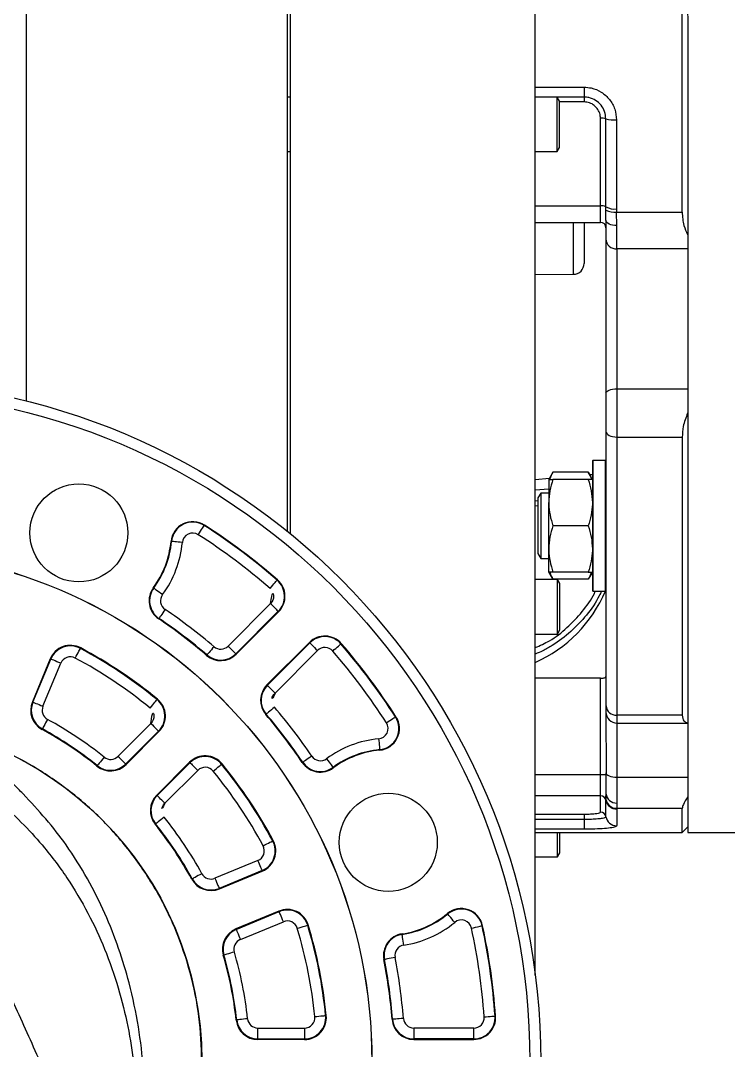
# Model space of a CAD drawing. Header units: millimetres. Extents: x 441156 to 441876, y 4514765 to 4515211.
# Drawn here: x 441241.7392 to 441241.8751, y 4514792.6769 to 4514792.8746 of the extents above; entities that cross this region are included whole.
import ezdxf

# ---------------------------------------------------------------- set-up
doc = ezdxf.new("R2010")
doc.units = ezdxf.units.MM
doc.layers.add('-LYNKA_PISCINA', color=7, linetype='Continuous', lineweight=18)
doc.layers.add('05 ESQUEMAS HIDRAULICOS nuevos_dwg _6_', color=7, linetype='Continuous', lineweight=18, true_color=0x767676)

# ---------------------------------------------------------------- blocks, each defined once
blk = doc.blocks.new('05 ESQUEMAS HIDRAULICOS nuevos_dwg_A$C47CE04E0-V10-01_ARQ_CUARTO DEPURADORA')
at = {"layer": '-LYNKA_PISCINA', "lineweight": 25}
for p, q in [((76.429, 64.091), (76.379, 64.091)), ((81.829, 64.091), (81.336, 64.091)), ((76.379, 63.091), (76.429, 63.091)), ((80.929, 62.096), (82.129, 62.096)), ((81.829, 61.791), (81.829, 61.039)), ((81.989, 57.422), (81.989, 55.022)), ((82.219, 55.022), (82.219, 57.422)), ((81.928, 57.161), (81.979, 57.165)), ((80.929, 57.072), (81.193, 57.096)), ((81.903, 57.072), (81.255, 57.072)), ((81.179, 56.894), (80.929, 56.872)), ((81.031, 56.822), (81.031, 55.622)), ((80.929, 56.681), (80.979, 56.686)), ((80.979, 56.585), (80.929, 56.581)), ((81.903, 56.222), (81.255, 56.222)), ((81.903, 55.372), (81.255, 55.372)), ((81.336, 54.233), (81.336, 55.233)), ((82.429, 52.599), (83.729, 52.599)), ((82.229, 51.306), (82.229, 51.685)), ((82.129, 51.261), (80.929, 51.261)), ((80.929, 50.835), (81.829, 50.835)), ((81.336, 50.141), (81.336, 50.591))]:
    blk.add_line(p, q, dxfattribs=at)
at = {"layer": '-LYNKA_PISCINA', "lineweight": 25, "flags": 128}
for points in [[(76.379, 56.119), (76.379, 91.091), (71.579, 91.091), (71.579, 58.513)], [(80.929, 47.969), (80.929, 91.091), (76.429, 91.091), (76.429, 63.591), (76.429, 56.078)], [(82.425, 63.672), (82.425, 62.037), (82.425, 61.98), (83.629, 61.98), (83.629, 69.203)], [(80.929, 64.273), (81.829, 64.273), (81.829, 64.091), (81.829, 64.002), (81.379, 64.002)], [(80.929, 63.091), (81.336, 63.091), (81.379, 63.166), (81.379, 63.982), (81.379, 64.016), (81.336, 64.091), (80.929, 64.091)], [(81.336, 63.091), (81.336, 64.051), (81.336, 64.091)], [(80.929, 61.791), (82.129, 61.791), (82.129, 62.096), (82.129, 63.704)], [(82.429, 61.731), (82.39, 61.732), (82.352, 61.738), (82.318, 61.747), (82.287, 61.759), (82.263, 61.774), (82.244, 61.791), (82.233, 61.809), (82.229, 61.829), (82.228, 62.017), (82.227, 62.077), (82.227, 63.693)], [(82.229, 61.829), (82.229, 61.487), (82.229, 58.66), (82.233, 58.675), (82.244, 58.688), (82.263, 58.701), (82.287, 58.712), (82.318, 58.721), (82.352, 58.728), (82.39, 58.732), (82.429, 58.734), (82.429, 57.85), (82.429, 52.743), (82.429, 52.599), (82.429, 51.605), (82.429, 51.131), (82.425, 51.032)], [(83.729, 61.303), (82.429, 61.303), (82.429, 61.731), (82.425, 61.98)], [(80.929, 60.832), (81.631, 60.839), (81.631, 61.791)], [(82.429, 61.303), (82.429, 58.734), (83.729, 58.734)], [(82.229, 58.66), (82.229, 57.954), (82.233, 57.933), (82.244, 57.914), (82.263, 57.896), (82.287, 57.881), (82.318, 57.868), (82.352, 57.858), (82.39, 57.852), (82.429, 57.85), (83.629, 57.85), (83.629, 52.743), (82.429, 52.743)], [(82.229, 57.954), (82.229, 52.914), (82.229, 52.799), (82.229, 51.685), (82.233, 51.669), (82.244, 51.654), (82.263, 51.64), (82.287, 51.628), (82.318, 51.619), (82.352, 51.611), (82.39, 51.607), (82.429, 51.605), (83.729, 51.605)], [(82.229, 57.412), (82.219, 57.422), (81.989, 57.422), (81.979, 57.412), (81.979, 55.032), (81.989, 55.022), (82.219, 55.022), (82.229, 55.032)], [(81.979, 57.072), (81.903, 57.204), (81.255, 57.204), (81.179, 57.072), (81.179, 56.647)], [(81.179, 56.822), (81.031, 56.822), (80.979, 56.732), (80.979, 55.712), (81.031, 55.622), (81.179, 55.622)], [(81.979, 55.372), (81.903, 55.241), (81.255, 55.241), (81.179, 55.372), (81.179, 55.797), (81.179, 56.647)], [(74.741, 56.058), (74.762, 56.091), (74.783, 56.122), (74.801, 56.151), (74.818, 56.177), (74.831, 56.198), (74.841, 56.213), (74.847, 56.223), (74.85, 56.227), (74.854, 56.234)], [(74.448, 55.915), (74.409, 55.919), (74.372, 55.922), (74.338, 55.925), (74.307, 55.928), (74.283, 55.931), (74.264, 55.932), (74.253, 55.933), (74.248, 55.934), (74.24, 55.934)], [(76.059, 55.072), (76.084, 55.101), (76.109, 55.129), (76.131, 55.155), (76.151, 55.178), (76.167, 55.197), (76.18, 55.211), (76.187, 55.22), (76.19, 55.223), (76.196, 55.229)], [(80.929, 54.233), (81.336, 54.233), (81.379, 54.308), (81.379, 55.158), (81.336, 55.233), (80.929, 55.233)], [(74.083, 54.958), (74.051, 54.981), (74.021, 55.004), (73.994, 55.024), (73.969, 55.042), (73.949, 55.057), (73.934, 55.068), (73.925, 55.075), (73.922, 55.077), (73.915, 55.082)], [(74.13, 54.686), (74.108, 54.654), (74.087, 54.623), (74.068, 54.595), (74.051, 54.57), (74.037, 54.549), (74.026, 54.534), (74.02, 54.524), (74.018, 54.52), (74.013, 54.513)], [(75.43, 53.871), (75.427, 53.873), (75.419, 53.882), (75.406, 53.895), (75.388, 53.912), (75.367, 53.934), (75.343, 53.958), (75.316, 53.984), (75.289, 54.012), (76.069, 54.792), (76.096, 54.764), (76.123, 54.738), (76.147, 54.714), (76.168, 54.692), (76.186, 54.675), (76.199, 54.662), (76.207, 54.653), (76.21, 54.651)], [(72.481, 53.793), (72.499, 53.828), (72.517, 53.861), (72.533, 53.891), (72.547, 53.918), (72.559, 53.94), (72.568, 53.956), (72.573, 53.966), (72.575, 53.97), (72.58, 53.979)], [(75.029, 54.002), (75.004, 53.972), (74.98, 53.944), (74.957, 53.918), (74.938, 53.895), (74.922, 53.876), (74.91, 53.862), (74.902, 53.853), (74.899, 53.85), (74.894, 53.843)], [(76.788, 54.072), (76.791, 54.07), (76.799, 54.061), (76.812, 54.048), (76.83, 54.031), (76.851, 54.009), (76.876, 53.985), (76.902, 53.958), (76.93, 53.931), (76.15, 53.151), (76.122, 53.178), (76.096, 53.205), (76.071, 53.229), (76.05, 53.251), (76.032, 53.268), (76.019, 53.281), (76.011, 53.29), (76.008, 53.292)], [(77.209, 53.921), (77.239, 53.947), (77.267, 53.971), (77.293, 53.994), (77.316, 54.013), (77.334, 54.03), (77.349, 54.042), (77.357, 54.049), (77.36, 54.052), (77.367, 54.058)], [(71.703, 52.985), (71.706, 52.983), (71.717, 52.979), (71.734, 52.972), (71.757, 52.962), (71.785, 52.951), (71.817, 52.938), (71.851, 52.923), (71.887, 52.908), (72.214, 53.698), (72.178, 53.713), (72.144, 53.727), (72.112, 53.74), (72.084, 53.752), (72.061, 53.761), (72.044, 53.768), (72.033, 53.773), (72.03, 53.774), (72.02, 53.778), (71.693, 52.989), (71.703, 52.985), (72.03, 53.774)], [(82.229, 51.65), (82.129, 51.65), (82.129, 53.421), (80.929, 53.421)], [(73.855, 52.875), (73.88, 52.905), (73.904, 52.934), (73.925, 52.961), (73.945, 52.984), (73.96, 53.003), (73.972, 53.018), (73.98, 53.027), (73.982, 53.03), (73.989, 53.038)], [(76.139, 52.892), (76.11, 52.866), (76.082, 52.842), (76.055, 52.82), (76.032, 52.8), (76.013, 52.784), (75.999, 52.772), (75.99, 52.764), (75.987, 52.762), (75.981, 52.756)], [(71.972, 52.668), (71.953, 52.634), (71.935, 52.601), (71.919, 52.571), (71.904, 52.544), (71.892, 52.522), (71.883, 52.506), (71.878, 52.496), (71.876, 52.492), (71.871, 52.483)], [(73.406, 51.847), (73.414, 51.839), (74.018, 52.443), (74.01, 52.451), (73.406, 51.847), (73.403, 51.85), (73.395, 51.858), (73.382, 51.871), (73.364, 51.888), (73.343, 51.91), (73.319, 51.934), (73.292, 51.961), (73.265, 51.988), (73.869, 52.592), (73.897, 52.565), (73.923, 52.538), (73.947, 52.514), (73.969, 52.493), (73.986, 52.475), (73.999, 52.462), (74.008, 52.454), (74.01, 52.451)], [(78.196, 52.604), (78.229, 52.625), (78.26, 52.645), (78.289, 52.664), (78.314, 52.68), (78.335, 52.693), (78.351, 52.703), (78.361, 52.71), (78.364, 52.712), (78.372, 52.717)], [(78.053, 52.31), (78.056, 52.271), (78.06, 52.234), (78.063, 52.2), (78.066, 52.17), (78.068, 52.145), (78.07, 52.126), (78.071, 52.115), (78.071, 52.111), (78.072, 52.102)], [(73.01, 51.974), (72.986, 51.944), (72.962, 51.915), (72.941, 51.888), (72.922, 51.864), (72.906, 51.845), (72.895, 51.83), (72.887, 51.821), (72.885, 51.818), (72.878, 51.81)], [(74.589, 51.873), (74.591, 51.87), (74.6, 51.862), (74.613, 51.849), (74.63, 51.831), (74.652, 51.81), (74.676, 51.785), (74.703, 51.759), (74.73, 51.731), (74.126, 51.127), (74.098, 51.155), (74.072, 51.181), (74.048, 51.205), (74.026, 51.227), (74.009, 51.244), (73.995, 51.257), (73.987, 51.266), (73.984, 51.269)], [(75.013, 51.718), (75.043, 51.742), (75.072, 51.766), (75.098, 51.788), (75.122, 51.807), (75.141, 51.823), (75.155, 51.835), (75.164, 51.842), (75.168, 51.845), (75.176, 51.851)], [(76.824, 51.992), (76.792, 51.97), (76.761, 51.949), (76.732, 51.93), (76.707, 51.913), (76.687, 51.899), (76.671, 51.889), (76.662, 51.882), (76.658, 51.88), (76.651, 51.875)], [(77.096, 51.945), (77.119, 51.914), (77.141, 51.884), (77.162, 51.856), (77.18, 51.832), (77.194, 51.812), (77.205, 51.797), (77.212, 51.787), (77.215, 51.784), (77.22, 51.777)], [(82.129, 50.962), (82.129, 51.261), (82.129, 51.65), (80.929, 51.65)], [(82.227, 50.88), (82.227, 51.18), (82.228, 51.198)], [(74.112, 50.872), (74.082, 50.848), (74.052, 50.825), (74.026, 50.803), (74.002, 50.784), (73.983, 50.768), (73.968, 50.757), (73.959, 50.75), (73.956, 50.747), (73.948, 50.74)], [(80.929, 50.927), (81.829, 50.927), (81.829, 50.835), (81.829, 50.649), (80.929, 50.649)], [(83.629, 50.591), (83.629, 51.032), (82.425, 51.032), (82.425, 51.018), (82.425, 50.715)], [(80.929, 50.591), (83.629, 50.591), (83.729, 50.691)], [(80.929, 50.141), (81.336, 50.141), (81.379, 50.216), (81.379, 50.591)], [(75.931, 50.343), (75.965, 50.362), (75.998, 50.379), (76.029, 50.396), (76.055, 50.41), (76.077, 50.421), (76.094, 50.43), (76.104, 50.436), (76.108, 50.438), (76.117, 50.443)], [(75.912, 49.892), (75.911, 49.896), (75.906, 49.906), (75.899, 49.924), (75.89, 49.947), (75.878, 49.975), (75.865, 50.006), (75.85, 50.041), (75.836, 50.077), (75.046, 49.75), (75.061, 49.714), (75.075, 49.679), (75.088, 49.647), (75.1, 49.62), (75.11, 49.597), (75.117, 49.579), (75.121, 49.569), (75.123, 49.565), (75.127, 49.555), (75.916, 49.882), (75.912, 49.892), (75.123, 49.565)], [(74.805, 49.834), (74.771, 49.816), (74.738, 49.798), (74.708, 49.781), (74.682, 49.767), (74.66, 49.755), (74.644, 49.746), (74.634, 49.74), (74.63, 49.738), (74.621, 49.733)], [(75.435, 48.81), (75.437, 48.806), (75.442, 48.795), (75.449, 48.778), (75.458, 48.755), (75.47, 48.727), (75.483, 48.695), (75.497, 48.661), (75.512, 48.625), (76.302, 48.952), (76.287, 48.988), (76.272, 49.022), (76.259, 49.054), (76.248, 49.082), (76.238, 49.105), (76.231, 49.122), (76.227, 49.133), (76.225, 49.137)], [(79.448, 48.941), (79.424, 48.97), (79.4, 48.999), (79.378, 49.026), (79.359, 49.049), (79.343, 49.068), (79.331, 49.082), (79.323, 49.091), (79.321, 49.094), (79.315, 49.101)], [(76.558, 48.831), (76.595, 48.842), (76.631, 48.853), (76.664, 48.863), (76.692, 48.872), (76.716, 48.879), (76.734, 48.884), (76.745, 48.888), (76.749, 48.889), (76.759, 48.892)], [(79.758, 48.834), (79.795, 48.842), (79.832, 48.85), (79.866, 48.857), (79.895, 48.864), (79.919, 48.869), (79.938, 48.873), (79.949, 48.876), (79.953, 48.876), (79.961, 48.878)], [(78.514, 48.522), (78.508, 48.56), (78.503, 48.597), (78.497, 48.631), (78.493, 48.661), (78.489, 48.686), (78.486, 48.704), (78.485, 48.716), (78.484, 48.72), (78.483, 48.728)], [(75.402, 48.395), (75.364, 48.384), (75.329, 48.373), (75.295, 48.364), (75.266, 48.355), (75.243, 48.348), (75.225, 48.343), (75.214, 48.34), (75.21, 48.339), (75.2, 48.336)], [(78.355, 48.296), (78.317, 48.289), (78.28, 48.282), (78.246, 48.275), (78.216, 48.27), (78.192, 48.265), (78.174, 48.261), (78.162, 48.259), (78.158, 48.258), (78.15, 48.257)], [(75.645, 47.17), (75.607, 47.166), (75.569, 47.162), (75.535, 47.158), (75.505, 47.155), (75.48, 47.152), (75.462, 47.15), (75.45, 47.149), (75.446, 47.149), (75.436, 47.147)], [(76.88, 47.21), (76.919, 47.214), (76.956, 47.217), (76.99, 47.221), (77.02, 47.224), (77.045, 47.226), (77.064, 47.228), (77.075, 47.229), (77.079, 47.229), (77.09, 47.23)], [(78.507, 47.176), (78.468, 47.173), (78.431, 47.17), (78.397, 47.168), (78.366, 47.165), (78.342, 47.163), (78.323, 47.162), (78.312, 47.161), (78.307, 47.161), (78.299, 47.16)], [(79.991, 47.205), (80.03, 47.208), (80.067, 47.21), (80.102, 47.213), (80.132, 47.215), (80.157, 47.216), (80.175, 47.218), (80.187, 47.219), (80.191, 47.219), (80.2, 47.22)], [(75.835, 46.8), (76.69, 46.8), (76.69, 46.789), (75.835, 46.789), (75.835, 46.8), (75.835, 47), (76.69, 47), (76.69, 46.8)], [(79.801, 46.8), (79.801, 47), (78.697, 47), (78.697, 46.8)]]:
    blk.add_lwpolyline(points, dxfattribs=at)
for points in [[(85.229, 80.591), (83.729, 80.591), (83.729, 50.591), (85.229, 50.591)], [(76.216, 54.644), (76.21, 54.651), (75.43, 53.871), (75.436, 53.864)], [(76.002, 53.299), (76.782, 54.079), (76.788, 54.072), (76.008, 53.292)], [(73.977, 51.276), (73.984, 51.269), (74.589, 51.873), (74.581, 51.88)], [(75.431, 48.819), (75.435, 48.81), (76.225, 49.137), (76.221, 49.146)], [(79.801, 46.791), (79.801, 46.8), (78.697, 46.8), (78.697, 46.791)]]:
    blk.add_lwpolyline(points, close=True, dxfattribs=at)
at = {"layer": '-LYNKA_PISCINA', "lineweight": 25}
for centre, radius in [((68.529, 46.391), 12.5), ((68.529, 46.391), 12.3), ((72.547, 56.092), 0.9), ((68.529, 46.391), 9.4), ((68.529, 46.391), 9.398), ((68.529, 46.391), 6.277), ((78.23, 50.409), 0.9)]:
    blk.add_circle(centre, radius, dxfattribs=at)
for centre, radius, start, end in [((82.148, 63.42), 0.285, 73.7932, 93.8631), ((82.386, 64.24), 0.569, 253.795, 273.8617), ((82.147, 61.932), 0.165, 60.9591, 96.3933), ((82.388, 62.366), 0.33, 240.9619, 276.391), ((82.382, 62.293), 0.316, 240.8272, 277.9441), ((82.129, 61.691), 0.1, 0, 90), ((82.421, 61.495), 0.192, 182.5731, 272.3597), ((81.629, 61.039), 0.2, 270.5, 0), ((74.638, 55.897), 0.4, 57.2733, 174.6854), ((74.638, 55.897), 0.391, 57.2733, 174.6854), ((68.529, 46.391), 11.691, 49.0597, 57.2733), ((68.529, 46.391), 11.7, 49.0597, 57.2733), ((74.638, 55.897), 0.191, 57.2733, 174.6854), ((68.529, 46.391), 11.491, 49.0597, 57.2733), ((72.547, 56.092), 1.7, 323.5653, 354.6854), ((72.547, 56.092), 1.709, 323.5653, 354.6854), ((72.547, 56.092), 1.909, 323.5653, 354.6854), ((75.933, 54.927), 0.391, 315, 49.0597), ((75.933, 54.927), 0.4, 315, 49.0597), ((74.237, 54.845), 0.4, 143.5653, 235.9734), ((74.237, 54.845), 0.391, 143.5653, 235.9734), ((75.933, 54.927), 0.191, 315, 49.0597), ((79.917, 55.998), 2.5, 293.8834, 337.0172), ((74.237, 54.845), 0.191, 143.5653, 235.9734), ((68.529, 46.391), 10.009, 49.4984, 55.9734), ((68.529, 46.391), 9.8, 49.4984, 55.9734), ((68.529, 46.391), 9.809, 49.4984, 55.9734), ((77.065, 53.796), 0.4, 40.9403, 135), ((77.065, 53.796), 0.391, 40.9403, 135), ((72.391, 53.625), 0.402, 61.9013, 157.5), ((72.391, 53.625), 0.391, 61.9013, 157.5), ((68.529, 46.391), 8.591, 50.5987, 61.9013), ((68.529, 46.391), 8.602, 50.5987, 61.9013), ((75.153, 54.147), 0.191, 229.4984, 315), ((77.065, 53.796), 0.191, 40.9403, 135), ((68.529, 46.391), 11.491, 32.7267, 40.9403), ((68.529, 46.391), 11.691, 32.7267, 40.9403), ((68.529, 46.391), 11.7, 32.7267, 40.9403), ((72.391, 53.625), 0.191, 61.9013, 157.5), ((68.529, 46.391), 8.391, 50.5987, 61.9013), ((75.153, 54.147), 0.4, 229.4984, 315), ((75.153, 54.147), 0.391, 229.4984, 315), ((76.285, 53.016), 0.4, 135, 220.5016), ((76.285, 53.016), 0.391, 135, 220.5016), ((76.285, 53.016), 0.191, 135, 220.5016), ((72.064, 52.835), 0.402, 157.5, 241.2513), ((72.064, 52.835), 0.391, 157.5, 241.2513), ((73.734, 52.728), 0.391, 315, 50.5987), ((73.734, 52.728), 0.402, 315, 50.5987), ((72.064, 52.835), 0.191, 157.5, 241.2513), ((73.734, 52.728), 0.191, 315, 50.5987), ((68.529, 46.391), 9.8, 34.0266, 40.5016), ((68.529, 46.391), 9.809, 34.0266, 40.5016), ((68.529, 46.391), 10.009, 34.0266, 40.5016), ((82.416, 52.93), 0.187, 184.7603, 274.0757), ((82.429, 52.799), 0.2, 180, 270), ((68.529, 46.391), 7.159, 51.2487, 61.2513), ((78.035, 52.5), 0.191, 275.3146, 32.7267), ((78.035, 52.5), 0.391, 275.3146, 32.7267), ((78.035, 52.5), 0.4, 275.3146, 32.7267), ((68.529, 46.391), 6.948, 51.2487, 61.2513), ((68.529, 46.391), 6.959, 51.2487, 61.2513), ((78.23, 50.409), 1.909, 95.3146, 126.4347), ((74.865, 51.596), 0.402, 39.4013, 135), ((78.23, 50.409), 1.709, 95.3146, 126.4347), ((78.23, 50.409), 1.7, 95.3146, 126.4347), ((73.13, 52.123), 0.402, 231.2487, 315), ((73.13, 52.123), 0.391, 231.2487, 315), ((73.13, 52.123), 0.191, 231.2487, 315), ((74.865, 51.596), 0.391, 39.4013, 135), ((68.529, 46.391), 8.591, 28.0987, 39.4013), ((68.529, 46.391), 8.602, 28.0987, 39.4013), ((76.982, 52.099), 0.4, 214.0266, 306.4347), ((76.982, 52.099), 0.391, 214.0266, 306.4347), ((76.982, 52.099), 0.191, 214.0266, 306.4347), ((74.865, 51.596), 0.191, 39.4013, 135), ((68.529, 46.391), 8.391, 28.0987, 39.4013), ((74.261, 50.992), 0.402, 135, 218.7513), ((74.261, 50.992), 0.391, 135, 218.7513), ((82.13, 51.162), 0.0992, 10.5856, 90.6341), ((82.417, 51.319), 0.189, 184.1888, 273.6496), ((74.261, 50.992), 0.191, 135, 218.7513), ((82.423, 51.217), 0.198, 190.5916, 270.6303), ((82.424, 51.232), 0.199, 189.8321, 270.3401), ((68.529, 46.391), 7.159, 28.7487, 38.7513), ((82.129, 50.863), 0.0998, 9.8744, 90.1831), ((82.424, 50.914), 0.2, 189.8783, 270.1814), ((68.529, 46.391), 6.948, 28.7487, 38.7513), ((68.529, 46.391), 6.959, 28.7487, 38.7513), ((75.762, 50.253), 0.191, 292.5, 28.0987), ((75.762, 50.253), 0.391, 292.5, 28.0987), ((75.762, 50.253), 0.402, 292.5, 28.0987), ((74.973, 49.926), 0.402, 208.7487, 292.5), ((74.973, 49.926), 0.391, 208.7487, 292.5), ((74.973, 49.926), 0.191, 208.7487, 292.5), ((76.375, 48.775), 0.402, 16.9013, 112.5), ((76.375, 48.775), 0.391, 16.9013, 112.5), ((79.571, 48.793), 0.4, 12.2733, 129.6854), ((79.571, 48.793), 0.391, 12.2733, 129.6854), ((78.23, 50.409), 1.7, 278.5653, 309.6854), ((78.23, 50.409), 1.709, 278.5653, 309.6854), ((79.571, 48.793), 0.191, 12.2733, 129.6854), ((75.585, 48.448), 0.402, 112.5, 196.2513), ((75.585, 48.448), 0.391, 112.5, 196.2513), ((76.375, 48.775), 0.191, 16.9013, 112.5), ((68.529, 46.391), 8.391, 5.5987, 16.9013), ((68.529, 46.391), 8.591, 5.5987, 16.9013), ((68.529, 46.391), 8.602, 5.5987, 16.9013), ((78.23, 50.409), 1.909, 278.5653, 309.6854), ((68.529, 46.391), 11.491, 4.0597, 12.2733), ((68.529, 46.391), 11.691, 4.0597, 12.2733), ((68.529, 46.391), 11.7, 4.0597, 12.2733), ((75.585, 48.448), 0.191, 112.5, 196.2513), ((78.542, 48.333), 0.4, 98.5653, 190.9734), ((78.542, 48.333), 0.391, 98.5653, 190.9734), ((78.542, 48.333), 0.191, 98.5653, 190.9734), ((68.529, 46.391), 6.948, 6.2487, 16.2513), ((68.529, 46.391), 6.959, 6.2487, 16.2513), ((68.529, 46.391), 7.159, 6.2487, 16.2513), ((68.529, 46.391), 9.8, 4.4984, 10.9734), ((68.529, 46.391), 9.809, 4.4984, 10.9734), ((68.529, 46.391), 10.009, 4.4984, 10.9734), ((75.835, 47.191), 0.402, 186.2487, 270), ((75.835, 47.191), 0.391, 186.2487, 270), ((75.835, 47.191), 0.191, 186.2487, 270), ((76.69, 47.191), 0.402, 270, 5.5987), ((76.69, 47.191), 0.391, 270, 5.5987), ((76.69, 47.191), 0.191, 270, 5.5987), ((78.697, 47.191), 0.4, 184.4984, 270), ((78.697, 47.191), 0.391, 184.4984, 270), ((78.697, 47.191), 0.191, 184.4984, 270), ((79.801, 47.191), 0.4, 270, 4.0597), ((79.801, 47.191), 0.391, 270, 4.0597), ((79.801, 47.191), 0.191, 270, 4.0597)]:
    blk.add_arc(centre, radius, start, end, dxfattribs=at)
for points, knots in [([(81.829, 64.273), (81.873, 64.27), (81.983, 64.263), (82.151, 64.19), (82.302, 64.054), (82.405, 63.874), (82.418, 63.739), (82.425, 63.672)], [0, 0, 0, 0, 0.139937, 0.353431, 0.567937, 0.783658, 1, 1, 1, 1]), ([(82.227, 63.693), (82.223, 63.738), (82.214, 63.828), (82.145, 63.947), (82.044, 64.037), (81.932, 64.084), (81.858, 64.089), (81.829, 64.091)], [0, 0, 0, 0, 0.215611, 0.430839, 0.645386, 0.859491, 1, 1, 1, 1]), ([(82.129, 63.704), (82.127, 63.727), (82.124, 63.783), (82.087, 63.866), (82.019, 63.941), (81.93, 63.992), (81.862, 63.999), (81.829, 64.002)], [0, 0, 0, 0, 0.145619, 0.359732, 0.573073, 0.786375, 1, 1, 1, 1]), ([(83.629, 61.98), (83.635, 61.894), (83.646, 61.741), (83.703, 61.622), (83.729, 61.569)], [0, 0, 0, 0, 0.556608, 1, 1, 1, 1]), ([(83.729, 58.291), (83.697, 58.207), (83.641, 58.056), (83.633, 57.913), (83.629, 57.85)], [0, 0, 0, 0, 0.558377, 1, 1, 1, 1]), ([(81.255, 57.204), (81.231, 57.164), (81.205, 57.121), (81.198, 57.076), (81.198, 57.072)], [0, 0, 0, 0, 0.915939, 1, 1, 1, 1]), ([(81.903, 57.204), (81.927, 57.164), (81.952, 57.121), (81.959, 57.076), (81.96, 57.072)], [0, 0, 0, 0, 0.915939, 1, 1, 1, 1]), ([(81.255, 57.072), (81.234, 57.003), (81.191, 56.864), (81.183, 56.72), (81.179, 56.647)], [0, 0, 0, 0, 0.495458, 1, 1, 1, 1]), ([(81.179, 57.072), (81.18, 57.072), (81.183, 57.072), (81.223, 57.072), (81.255, 57.072)], [0, 0, 0, 0, 0.215686, 1, 1, 1, 1]), ([(81.903, 57.072), (81.924, 57.003), (81.967, 56.864), (81.975, 56.72), (81.979, 56.647)], [0, 0, 0, 0, 0.495458, 1, 1, 1, 1]), ([(81.979, 57.072), (81.978, 57.072), (81.974, 57.072), (81.934, 57.072), (81.903, 57.072)], [0, 0, 0, 0, 0.2465812, 1, 1, 1, 1]), ([(81.179, 56.647), (81.179, 56.637), (81.18, 56.561), (81.196, 56.417), (81.235, 56.287), (81.255, 56.222)], [0, 0, 0, 0, 0.070089, 0.530786, 1, 1, 1, 1]), ([(81.979, 56.647), (81.979, 56.637), (81.978, 56.561), (81.962, 56.417), (81.923, 56.287), (81.903, 56.222)], [0, 0, 0, 0, 0.070089, 0.530784, 1, 1, 1, 1]), ([(81.255, 56.222), (81.234, 56.153), (81.191, 56.014), (81.183, 55.87), (81.179, 55.797)], [0, 0, 0, 0, 0.495459, 1, 1, 1, 1]), ([(81.903, 56.222), (81.924, 56.153), (81.967, 56.014), (81.975, 55.87), (81.979, 55.797)], [0, 0, 0, 0, 0.495459, 1, 1, 1, 1]), ([(81.179, 55.797), (81.179, 55.787), (81.18, 55.711), (81.196, 55.567), (81.235, 55.437), (81.255, 55.372)], [0, 0, 0, 0, 0.070089, 0.530786, 1, 1, 1, 1]), ([(81.979, 55.797), (81.979, 55.787), (81.978, 55.711), (81.962, 55.567), (81.923, 55.437), (81.903, 55.372)], [0, 0, 0, 0, 0.070089, 0.530784, 1, 1, 1, 1]), ([(81.255, 55.372), (81.223, 55.372), (81.183, 55.372), (81.18, 55.372), (81.179, 55.372)], [0, 0, 0, 0, 0.784314, 1, 1, 1, 1]), ([(81.198, 55.372), (81.199, 55.366), (81.208, 55.321), (81.233, 55.278), (81.255, 55.241)], [0, 0, 0, 0, 0.132216, 1, 1, 1, 1]), ([(81.959, 55.372), (81.958, 55.366), (81.95, 55.321), (81.925, 55.278), (81.903, 55.241)], [0, 0, 0, 0, 0.132213, 1, 1, 1, 1]), ([(81.903, 55.372), (81.934, 55.372), (81.974, 55.372), (81.978, 55.372), (81.979, 55.372)], [0, 0, 0, 0, 0.7534188, 1, 1, 1, 1]), ([(82.144, 55.022), (82.132, 54.994), (82.063, 54.834), (81.877, 54.579), (81.59, 54.268), (81.308, 54.061), (81.085, 53.928), (80.976, 53.884), (80.929, 53.865)], [0, 0, 0, 0, 0.054301, 0.303483, 0.545645, 0.794827, 0.911582, 1, 1, 1, 1]), ([(80.929, 53.984), (81.017, 54.023), (81.23, 54.115), (81.52, 54.345), (81.796, 54.638), (81.968, 54.871), (82.028, 55.008), (82.034, 55.022)], [0, 0, 0, 0, 0.186391, 0.447746, 0.709101, 0.970444, 1, 1, 1, 1]), ([(82.129, 53.421), (82.14, 53.421), (82.161, 53.422), (82.191, 53.427), (82.213, 53.434), (82.227, 53.443), (82.228, 53.449), (82.229, 53.452)], [0, 0, 0, 0, 0.202394, 0.404642, 0.610792, 0.82588, 1, 1, 1, 1]), ([(74.804, 46.391), (74.794, 46.665), (74.773, 47.213), (74.606, 48.02), (74.343, 48.799), (73.979, 49.538), (73.521, 50.222), (72.979, 50.841), (72.36, 51.384), (71.675, 51.841), (70.937, 52.205), (70.158, 52.47), (69.35, 52.63), (68.529, 52.684), (67.708, 52.63), (66.9, 52.47), (66.121, 52.205), (65.382, 51.841), (64.698, 51.384), (64.079, 50.841), (63.536, 50.222), (63.079, 49.538), (62.715, 48.799), (62.45, 48.02), (62.29, 47.213), (62.254, 46.665), (62.254, 46.391)], [0, 0, 0, 0, 0.0208334, 0.0416667, 0.0625, 0.0833334, 0.1041667, 0.125, 0.1458334, 0.1666666, 0.1875, 0.2083334, 0.2291666, 0.2500001, 0.2708334, 0.2916667, 0.3124999, 0.3333334, 0.3541667, 0.3750001, 0.3958333, 0.4166666, 0.4375, 0.4583334, 0.4791666, 0.5, 0.5, 0.5, 0.5]), ([(83.629, 52.743), (83.635, 52.702), (83.646, 52.629), (83.703, 52.611), (83.729, 52.602)], [0, 0, 0, 0, 0.556607, 1, 1, 1, 1]), ([(68.529, 41.309), (68.756, 41.311), (69.212, 41.315), (69.886, 41.352), (70.487, 41.409), (71.012, 41.484), (71.463, 41.571), (71.919, 41.689), (72.359, 41.847), (72.753, 42.054), (73.046, 42.301), (73.298, 42.63), (73.495, 43.058), (73.634, 43.593), (73.708, 44.169), (73.753, 44.801), (73.775, 45.49), (73.743, 46.236), (73.651, 47.017), (73.496, 47.763), (73.286, 48.462), (73.034, 49.103), (72.715, 49.741), (72.352, 50.326), (71.945, 50.844), (71.607, 51.21), (71.346, 51.482), (71.156, 51.654), (70.905, 51.81), (70.59, 51.929), (70.231, 52.027), (69.759, 52.125), (69.189, 52.206), (68.739, 52.225), (68.522, 52.225)], [0, 0, 0, 0, 0.0149193, 0.0298761, 0.0447769, 0.0559863, 0.0672217, 0.078416, 0.092552, 0.106671, 0.1207512, 0.134854, 0.1574593, 0.1801541, 0.202919, 0.2256202, 0.2501848, 0.2747461, 0.2991494, 0.323545, 0.342184, 0.3608957, 0.3795805, 0.398183, 0.4130558, 0.4279436, 0.4339457, 0.4399448, 0.4458731, 0.4540558, 0.4622871, 0.4705168, 0.485811, 0.5, 0.5, 0.5, 0.5]), ([(68.579, 51.987), (68.787, 51.98), (69.202, 51.967), (69.765, 51.861), (70.258, 51.705), (70.704, 51.462), (71.125, 51.124), (71.547, 50.731), (71.977, 50.251), (72.394, 49.682), (72.769, 49.028), (73.074, 48.344), (73.307, 47.644), (73.472, 46.936), (73.572, 46.25), (73.617, 45.604), (73.623, 44.996), (73.596, 44.623), (73.583, 44.437)], [0, 0, 0, 0, 0.049274, 0.098508, 0.13593, 0.173214, 0.222762, 0.272478, 0.322108, 0.393187, 0.464534, 0.53572, 0.6141, 0.692749, 0.771507, 0.850036, 0.925016, 1, 1, 1, 1]), ([(82.228, 51.198), (82.228, 51.224), (82.229, 51.253), (82.229, 51.3), (82.229, 51.306)], [0, 0, 0, 0, 0.876855, 1, 1, 1, 1]), ([(83.729, 51.244), (83.697, 51.193), (83.641, 51.101), (83.633, 51.054), (83.629, 51.032)], [0, 0, 0, 0, 0.558373, 1, 1, 1, 1]), ([(81.829, 50.927), (81.85, 50.927), (81.905, 50.928), (81.99, 50.931), (82.067, 50.939), (82.119, 50.95), (82.126, 50.958), (82.129, 50.962)], [0, 0, 0, 0, 0.137166, 0.351939, 0.567724, 0.784033, 1, 1, 1, 1]), ([(81.829, 50.835), (81.874, 50.835), (81.963, 50.836), (82.083, 50.843), (82.173, 50.854), (82.221, 50.867), (82.226, 50.876), (82.227, 50.88)], [0, 0, 0, 0, 0.2139697, 0.4281162, 0.6426048, 0.8575535, 1, 1, 1, 1]), ([(82.425, 50.715), (82.422, 50.709), (82.414, 50.695), (82.343, 50.676), (82.209, 50.661), (82.03, 50.651), (81.896, 50.65), (81.829, 50.649)], [0, 0, 0, 0, 0.14293, 0.358502, 0.573156, 0.786876, 1, 1, 1, 1]), ([(72.85, 43.309), (72.848, 43.359), (72.84, 43.59), (72.745, 43.994), (72.532, 44.709), (72.178, 45.592), (71.718, 46.651), (71.24, 47.701), (70.755, 48.749), (70.429, 49.448), (70.266, 49.798)], [0, 0, 0, 0, 0.021424, 0.099135, 0.17628, 0.340953, 0.505555, 0.670146, 0.8347, 1, 1, 1, 1])]:
    blk.add_open_spline(points, degree=3, knots=knots, dxfattribs=at)

msp = doc.modelspace()

# ---------------------------------------------------------------- block references
at = {"layer": '05 ESQUEMAS HIDRAULICOS nuevos_dwg _6_', "color": 7, "lineweight": 25, "xscale": 0.01045519160391327, "yscale": 0.01045519160391327, "zscale": 0.01045519160391327, "rotation": 0.007079741070275432}
msp.add_blockref('05 ESQUEMAS HIDRAULICOS nuevos_dwg_A$C47CE04E0-V10-01_ARQ_CUARTO DEPURADORA', (441240.99193827, 4514792.1897343, -0.00000053), dxfattribs=at)

doc.saveas('drawing.dxf')
